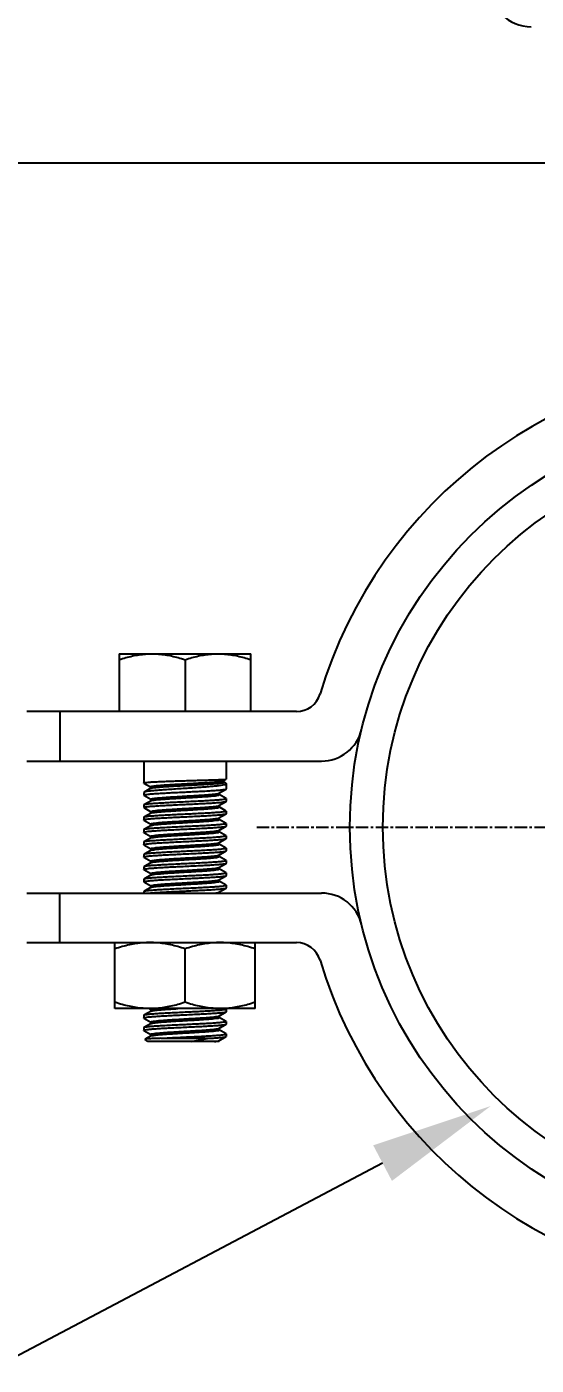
# Model space of a CAD drawing. Extents: x -440213 to 892209, y -122574 to 646408.
# Drawn here: x 5484 to 5844, y 547472 to 548416 of the extents above; entities that cross this region are included whole.
import ezdxf
from ezdxf import colors
from ezdxf.entities.mleader import LeaderData, LeaderLine
from ezdxf.math import Vec2, Vec3

# ---------------------------------------------------------------- set-up
doc = ezdxf.new("R2010")
doc.units = 0
doc.header["$LTSCALE"] = 1000
doc.header["$MEASUREMENT"] = 0
doc.linetypes.add('CENTER', pattern=[2, 1.25, -0.25, 0.25, -0.25])
for name, color, linetype in [('02___PRT_ALL_AXES', 7, 'Continuous'), ('JZ_0', 7, 'Continuous'), ('图框', 4, 'Continuous')]:
    doc.layers.add(name, color=color, linetype=linetype)
doc.styles.add('标题文字', font='txt.shx', dxfattribs={"bigfont": 'hztxt.shx'})

# ---------------------------------------------------------------- blocks, each defined once
blk = doc.blocks.new('抗震大样1')
at = {"color": 3, "linetype": 'Continuous'}
for p, q in [((1701.349516277667, -4710.964768607868), (1701.247951198835, -4710.847701878054)), ((1701.349516234826, -4710.964776667999), (1707.970772334374, -4714.798737770179)), ((1708.182886010036, -4716.189700390445), (1701.441446505953, -4720.103620634181)), ((1708.013645152096, -4714.724726149347), (1708.013645152096, -4716.288027982693)), ((1708.21611525584, -4716.229829195654), (1708.433446235023, -4716.076530901948)), ((1776.96491964953, -4721.185447462136), (1784.189295337535, -4716.997236259049)), ((1781.778862224892, -4708.564924678067), (1784.323361942079, -4707.095582733396)), ((1781.936534442008, -4710.044903016649), (1781.936534442008, -4708.473875327501)), ((1783.84563678503, -4711.071951154619), (1781.975262639113, -4709.978648459539)), ((1783.84563478874, -4711.072098621866), (1784.330623157788, -4711.624825335341)), ((1784.189295337535, -4716.997236259049), (1784.330622203648, -4716.834009461105)), ((1784.323361942079, -4707.095514114713), (1784.330623157788, -4707.087320076767)), ((1701.441446463577, -4720.103615442757), (1701.247951198835, -4720.326842088252)), ((1701.389279019553, -4723.228436648613), (1701.247951325495, -4723.064936636249)), ((1701.389279019553, -4723.228436648613), (1708.400234226603, -4727.292847860139)), ((1708.61365479324, -4728.682832761668), (1701.389278938994, -4732.871044049272)), ((1708.443121667486, -4727.218913594261), (1708.443121667486, -4728.781754155178)), ((1776.96491964953, -4733.647848252906), (1784.189295337535, -4729.459637050051)), ((1777.135452735238, -4722.649366637925), (1777.135452735238, -4721.086525401101)), ((1784.189295420889, -4726.639843649464), (1777.178340340499, -4722.575431652833)), ((1784.189295420889, -4726.639843649464), (1784.330622203648, -4726.803930103313)), ((1784.189295337535, -4729.459637050051), (1784.330623157788, -4729.295877083205)), ((1701.389278938994, -4732.871044049272), (1701.247951325495, -4733.034857288469)), ((1701.389279019553, -4735.690837449627), (1701.247952485457, -4735.527675755788)), ((1701.389279019553, -4735.690837449627), (1708.400234226603, -4739.75524866092)), ((1708.61365479324, -4741.145233562449), (1701.389278938994, -4745.333444850054)), ((1708.443121667486, -4739.681314395275), (1708.443121667486, -4741.244154945947)), ((1708.660853600595, -4741.184709878406), (1708.770735085476, -4741.068795009283)), ((1776.96491964953, -4746.110249053687), (1784.189295337535, -4741.922037850833)), ((1777.135452735238, -4735.111767428694), (1777.135452735238, -4733.548926201882)), ((1784.189295420889, -4739.102244450478), (1777.178340340499, -4735.037832453614)), ((1784.189295420889, -4739.102244450478), (1784.330623157788, -4739.265797712374)), ((1784.189295337535, -4741.922037850833), (1784.330621871166, -4741.757877920521)), ((1701.389278938994, -4745.333444850054), (1701.247952485457, -4745.49759639753)), ((1701.389279019553, -4748.153238250408), (1701.247951285448, -4747.989706793102)), ((1701.389279019553, -4748.153238250408), (1708.400234226603, -4752.217649461934)), ((1708.61365479324, -4753.607634363463), (1701.389278938994, -4757.795845650835)), ((1708.443121667486, -4752.143715196056), (1708.443121667486, -4753.706555746729)), ((1776.807839271147, -4746.186687605456), (1776.917720842175, -4746.07077269326)), ((1776.96491964953, -4758.572649854701), (1784.189295337535, -4754.384438651614)), ((1777.135452735238, -4747.574168229476), (1777.135452735238, -4746.011327002663)), ((1784.189295420889, -4751.564645251259), (1777.178340340499, -4747.500233244384)), ((1784.189295420889, -4751.564645251259), (1784.330621871166, -4751.727798551088)), ((1784.189295337535, -4754.384438651614), (1784.330622994807, -4754.22058474808)), ((1701.389278938994, -4757.795845650835), (1701.247951285448, -4757.95962743368)), ((1701.389279019553, -4760.61563905119), (1701.247952072416, -4760.451570051489)), ((1701.389278938994, -4770.258246451616), (1701.247952072416, -4770.421490690904)), ((1701.389279019553, -4760.61563905119), (1708.400234226603, -4764.680050262716)), ((1708.61365479324, -4766.070035164012), (1701.389278938994, -4770.258246451616)), ((1708.443121667486, -4764.606115987059), (1708.443121667486, -4766.16895654751)), ((1776.96491964953, -4771.035050655482), (1784.189295337535, -4766.846839452395)), ((1777.135452735238, -4760.036569030257), (1777.135452735238, -4758.473727803444)), ((1777.135452735238, -4772.498969831038), (1777.135452735238, -4770.936128604226)), ((1784.189295420889, -4764.027046052041), (1777.178340340499, -4759.962634045398)), ((1784.189295420889, -4764.027046052041), (1784.330622994807, -4764.190505387262)), ((1784.189295337535, -4766.846839452395), (1784.330622203648, -4766.683612654684)), ((1701.389279019553, -4773.078039851971), (1701.247951325495, -4772.91453983984)), ((1701.389278938994, -4782.72064725263), (1701.247951325495, -4782.884460480418)), ((1701.389279019553, -4773.078039851971), (1708.400234226603, -4777.142451063497)), ((1708.61365479324, -4778.532435965259), (1701.389278938994, -4782.72064725263)), ((1708.443121667486, -4777.068516788073), (1708.443121667486, -4778.631357348291)), ((1776.96491964953, -4783.497451456264), (1784.189295337535, -4779.309240253177)), ((1777.135452735238, -4784.961370632052), (1777.135452735238, -4783.39852940524)), ((1784.189295420889, -4776.489446853055), (1777.178340340499, -4772.425034846179)), ((1784.189295420889, -4776.489446853055), (1784.330622203648, -4776.653533295263)), ((1784.189295337535, -4779.309240253177), (1784.330623157788, -4779.145480276318)), ((1701.389279019553, -4785.540440652985), (1701.247952485457, -4785.377278959146)), ((1701.389278938994, -4795.183048053412), (1701.247952485457, -4795.347199601354)), ((1701.389279019553, -4798.002841453766), (1701.247951285448, -4797.83930999646)), ((1701.389279019553, -4785.540440652985), (1708.400234226603, -4789.604851864278)), ((1708.61365479324, -4790.994836765807), (1701.389278938994, -4795.183048053412)), ((1701.389279019553, -4798.002841453766), (1708.400234226603, -4802.06725266506)), ((1708.443121667486, -4789.530917588854), (1708.443121667486, -4791.093758149305)), ((1708.660853600595, -4791.034313081997), (1708.770735085476, -4790.918398212641)), ((1776.807839271147, -4796.036290808814), (1776.917720842175, -4795.920375896618)), ((1776.96491964953, -4795.959852257045), (1784.189295337535, -4791.771641054191)), ((1777.135452735238, -4797.423771432834), (1777.135452735238, -4795.860930206021)), ((1784.189295420889, -4788.951847653836), (1777.178340340499, -4784.887435657438)), ((1784.189295420889, -4801.414248454617), (1777.178340340499, -4797.349836458219)), ((1784.189295420889, -4788.951847653836), (1784.330623157788, -4789.115400915733)), ((1784.189295337535, -4791.771641054191), (1784.330621871166, -4791.607481113868)), ((1701.389278938994, -4807.645448844181), (1701.247951285448, -4807.809230637038)), ((1701.389279019553, -4810.465242255013), (1701.247952072416, -4810.30117325508)), ((1708.61365479324, -4803.457237566821), (1701.389278938994, -4807.645448844181)), ((1701.389279019553, -4810.465242255013), (1708.400234226603, -4814.529653466074)), ((1708.443121667486, -4801.993318389636), (1708.443121667486, -4803.556158950087)), ((1776.96491964953, -4808.422253057826), (1784.189295337535, -4804.234041854972)), ((1777.135452735238, -4809.886172233615), (1777.135452735238, -4808.323331007035)), ((1784.189295420889, -4813.876649245387), (1777.178340340499, -4809.812237248989)), ((1784.189295420889, -4801.414248454617), (1784.330621871166, -4801.577401754679)), ((1784.189295337535, -4804.234041854972), (1784.330622994807, -4804.070187951205)), ((1701.389278938994, -4820.107849645428), (1701.247952072416, -4820.271093894262)), ((1708.61365479324, -4815.919638355961), (1701.389278938994, -4820.107849645428)), ((1708.443121667486, -4814.455719190417), (1708.443121667486, -4816.018559750868)), ((1776.96491964953, -4820.88465385884), (1784.189295337535, -4816.696442655753)), ((1777.135452735238, -4821.725405348698), (1777.135452735238, -4820.785731807584)), ((1784.189295420889, -4813.876649245387), (1784.330622994807, -4814.04010859062)), ((1784.189295337535, -4816.696442655753), (1784.330622203648, -4816.533215858042)), ((1701.389278938994, -4944.731857653707), (1701.247952485457, -4944.89600920002)), ((1708.61365479324, -4940.543646364706), (1701.389278938994, -4944.731857653707)), ((1706.482266174164, -4938.041146138217), (1707.228187760804, -4938.47378619248)), ((1707.228187760804, -4938.47378619248), (1708.400234226603, -4939.15366146341)), ((1708.443121667486, -4939.07972718752), (1708.443121667486, -4940.642567748204)), ((1708.660853600595, -4940.583122680662), (1708.770735085476, -4940.467207811773)), ((1776.807839271147, -4945.585100409109), (1776.917720842175, -4945.469185496913)), ((1776.96491964953, -4945.508661855944), (1784.189295337535, -4941.320450653089)), ((1777.135452735238, -4946.972581033129), (1777.135452735238, -4945.409739806317)), ((1784.189295420889, -4938.500657254132), (1783.396269861609, -4938.041146138217)), ((1784.189295420889, -4938.500657254132), (1784.330623157788, -4938.664210516028)), ((1784.189295337535, -4941.320450653089), (1784.330621871166, -4941.156290714163)), ((1701.389279019553, -4947.551651052665), (1701.247951285448, -4947.388119596755)), ((1701.389278938994, -4957.194258454721), (1701.247951285448, -4957.358040235937)), ((1701.389279019553, -4960.014051853446), (1701.247952072416, -4959.849982853979)), ((1701.389279019553, -4947.551651052665), (1708.400234226603, -4951.616062264191)), ((1708.61365479324, -4953.006047165487), (1701.389278938994, -4957.194258454721)), ((1708.443121667486, -4951.542127988534), (1708.443121667486, -4953.104968548985)), ((1776.96491964953, -4957.971062656958), (1784.189295337535, -4953.782851453871)), ((1777.135452735238, -4959.434981833911), (1777.135452735238, -4957.872140607098)), ((1784.189295420889, -4950.963058054913), (1777.178340340499, -4946.898646058515)), ((1784.189295420889, -4963.425458844518), (1777.178340340499, -4959.361046859296)), ((1784.189295420889, -4950.963058054913), (1784.330621871166, -4951.126211364986)), ((1784.189295337535, -4953.782851453871), (1784.330622994807, -4953.618997550337)), ((1701.389279019553, -4960.014051853446), (1708.400234226603, -4964.078463064972)), ((1702.628538908903, -4968.938654938946), (1702.605288183782, -4969.036544469884)), ((1705.402355901431, -4971.27421494876), (1702.605369811412, -4969.036609821953)), ((1708.61365479324, -4965.468447966501), (1702.628538908903, -4968.938654938946)), ((1777.134363975842, -4971.27421494876), (1705.402385518886, -4971.27421494876)), ((1708.443121667486, -4964.004528789548), (1708.443121667486, -4965.567369349999)), ((1718.376793963369, -4967.950667043217), (1767.211562759709, -4967.950667043217)), ((1748.823386256117, -4971.27421494876), (1767.211562759709, -4967.950667043217)), ((1776.96491964953, -4970.433463457739), (1784.189295337535, -4966.245252254885)), ((1777.135452735238, -4971.27421494876), (1777.135452735238, -4970.334541408112)), ((1784.224613740575, -4963.543159117922), (1784.25079063978, -4963.42141767079)), ((1784.238663434517, -4966.30057322653), (1784.265786563512, -4966.116383719258))]:
    blk.add_line(p, q, dxfattribs=at)
at = {"color": 4, "linetype": 'CENTER', "ltscale": 0.01}
blk.add_lwpolyline([(1814.99671601411, -4755.259267739719), (2839.823152460158, -4755.259267739719)], dxfattribs=at)
at = {"color": 5, "linetype": 'Continuous'}
blk.add_arc((2091.736509600189, -3907.816013347125), 41.541336, 180, 270, dxfattribs=at)
at = {"color": 3, "linetype": 'Continuous'}
for centre, radius, start, end in [((2324.367991198786, -4755.259267739719), 465.2629632, 16.74636958677396, 163.253630413226), ((1854.969275858253, -4614.018725348637), 24.9248016, 270, 343.253630413226), ((1880.361257183831, -4647.251794148237), 41.541336, 270, 346.3279818994374), ((1880.361257183831, -4863.266741344472), 41.541336, 13.67201810056264, 90), ((1854.969275858253, -4896.49981014384), 24.9248016, 16.74636958677396, 90), ((2324.367991198786, -4755.259267739719), 465.2629632, 196.7463695867739, 343.253630413226)]:
    blk.add_arc(centre, radius, start, end, dxfattribs=at)
for points, start_tangent, end_tangent in [([(1701.398595540319, -4710.832097920356), (1701.399825121276, -4710.706159621244), (1702.762678789441, -4710.404863965232), (1705.540308360476, -4710.107697562547), (1709.60730527062, -4709.820043087937), (1714.709491627757, -4709.546801669057), (1720.776189664844, -4709.281111631542), (1727.709849487524, -4709.020060933195), (1735.179824033286, -4708.768540151184), (1742.789287202992, -4708.531500302022)], (-0.1030302737619305, 0.9946782206766879), (0.9995423574280848, 0.030250218298502)), ([(1742.789287202992, -4716.411978320684), (1735.176468489226, -4716.905932889553), (1727.704418621492, -4717.39742297167), (1720.769776638132, -4717.878316896735), (1714.702829851303, -4718.341658873716), (1709.600826611277, -4718.794443730032), (1705.535100367852, -4719.248435530579), (1702.759440518916, -4719.695963992272), (1701.409496939741, -4720.092779472237)], (-0.9978793602163235, -0.06509057116250519), (-0.3211886473790349, -0.9470152336656609)), ([(1708.055929871276, -4714.746378406882), (1708.433446234558, -4714.414877471281), (1710.107519409154, -4714.0307402045), (1713.008290585596, -4713.646602907684), (1717.040197694208, -4713.262465642998), (1722.066823225934, -4712.878328332212), (1727.915517442394, -4712.494191067759), (1734.383097019047, -4712.11005377071), (1741.242541957647, -4711.725916503929), (1748.250935556833, -4711.341779251583), (1755.157809649128, -4710.957641940331), (1761.713486389723, -4710.57350468589), (1767.677751512732, -4710.189367377199), (1772.827892067377, -4709.805230112514), (1776.96587256575, -4709.421092815697), (1779.927333475091, -4709.036955551011), (1781.590224306565, -4708.652818250237), (1781.727174957749, -4708.519047585782)], (0.4557798197115505, 0.8900925547063668), (0.6638205416397379, 0.7478918962638419)), ([(1708.433446234558, -4716.076530902181), (1710.107519409154, -4715.69239364774), (1713.008290585596, -4715.308256339049), (1717.040197694208, -4714.924119076459), (1722.066823225934, -4714.539981775684), (1727.915517442394, -4714.155844510999), (1734.383097019047, -4713.771707213949), (1741.242541957647, -4713.387569947634), (1748.250935556833, -4713.00343269296), (1755.157809649128, -4712.619295383804), (1761.713486389723, -4712.2351581275), (1767.677751512732, -4711.851020820206), (1772.827892067377, -4711.466883553891), (1776.96587256575, -4711.08274624683), (1779.927333475091, -4710.698608992388), (1781.590224306565, -4710.314471681137), (1781.849355962593, -4710.004441222642)], (0.8519032882297806, 0.5236991383449923), (0.4209922901958612, 0.9070642158059394)), ([(1742.789287202992, -4708.531500302022), (1749.957607925404, -4708.31853211741), (1757.035848669708, -4708.112540569156), (1763.713671978097, -4707.917083882494), (1769.680189884733, -4707.736300350633), (1774.728792154696, -4707.572430414846), (1778.860471333843, -4707.421721105697), (1781.926904164255, -4707.28576566116), (1783.768453397322, -4707.170873339288), (1784.320335489232, -4707.089081473416)], (0.9995423574389185, 0.03025021794052809), (0.9048536502630331, 0.4257227637860874)), ([(1784.326691314578, -4711.624286462087), (1783.762154111173, -4712.197886859067), (1781.915120546706, -4712.785342207877), (1778.845340277068, -4713.351654927945), (1774.712331027258, -4713.893739662366), (1769.66033337824, -4714.416048718151), (1763.697950407397, -4714.933628970524), (1757.024414579384, -4715.443134953734), (1749.951271745842, -4715.937407561345), (1742.789287202992, -4716.411978320684)], (-0.1357812840566192, -0.9907388368787892), (-0.9978793602243409, -0.0650905710395951)), ([(1742.789287202992, -4719.949179794407), (1750.398567875382, -4719.583800402004), (1757.754725561012, -4719.218197547132), (1764.597870672122, -4718.852930186084), (1770.719183937646, -4718.486650758889), (1775.879836525302, -4718.121232103091), (1779.955216186587, -4717.75211003772), (1782.734479532111, -4717.385190832894), (1784.145410242025, -4717.020946930628), (1784.156183858868, -4716.987666998291)], (0.9988620819222359, 0.04769215132468502), (0.2776396379328352, 0.960685292615914)), ([(1701.395218063146, -4723.061956299935), (1701.415912417229, -4722.886358375195), (1702.80876737088, -4722.519346565939), (1705.616939043161, -4722.146935888333), (1709.720123065636, -4721.775439484278), (1714.871898268349, -4721.410902216099), (1720.919226622209, -4721.048880069749), (1727.762037577108, -4720.683326779865), (1735.177633393556, -4720.31467446452), (1742.789287202992, -4719.949179794407)], (-0.02023368743515219, 0.9997952779908378), (0.9988620819206099, 0.04769215135874081)), ([(1742.789287202992, -4729.919100426603), (1735.177633393556, -4730.284595104633), (1727.762037577108, -4730.65324742021), (1720.919226622209, -4731.018800708), (1714.871898268349, -4731.380822854117), (1709.720123065636, -4731.745360124391), (1705.616939043161, -4732.116856530309), (1702.80876737088, -4732.489267217694), (1701.415912417229, -4732.856279015075), (1701.410752071068, -4732.876143417554)], (-0.9988620818981404, -0.04769215182933773), (-0.2310509866067546, -0.9729416434648306)), ([(1708.578986843117, -4727.197699518409), (1708.575917352457, -4727.044439979363), (1709.867739162873, -4726.64564315672), (1712.485966691747, -4726.246846325696), (1716.325111824553, -4725.848049504682), (1721.230495812837, -4725.449252683669), (1727.004481217358, -4725.050455852645), (1733.414434815757, -4724.65165902162), (1740.20210027229, -4724.252862200607), (1747.094003200065, -4723.854065379594), (1753.812469555065, -4723.455268548336), (1760.086813040543, -4723.056471725227), (1765.664241048042, -4722.657674894203), (1770.320039534476, -4722.258878073189), (1773.866626942065, -4721.860081254272), (1776.161111541558, -4721.461284421152), (1776.993659401312, -4721.235015290324)], (-0.1542715609921971, 0.9880284841385044), (0.8651038843117902, 0.5015927325516717)), ([(1708.581907989923, -4728.675155877834), (1709.867739162873, -4728.30729659996), (1712.485966691747, -4727.908499768702), (1716.325111824553, -4727.50970293791), (1721.230495812837, -4727.11090611876), (1727.004481217358, -4726.712109293556), (1733.414434815757, -4726.313312462531), (1740.20210027229, -4725.914515645709), (1747.094003200065, -4725.515718810493), (1753.812469555065, -4725.11692198948), (1760.086813040543, -4724.718125168467), (1765.664241048042, -4724.319328337442), (1770.320039534476, -4723.920531506184), (1773.866626942065, -4723.521734685171), (1776.161111541558, -4723.122937864158), (1777.111048859078, -4722.724141033133), (1777.092186521739, -4722.672345840372)], (0.2350416213629602, 0.9719853065901104), (-0.4690597875101148, 0.8831664145227478)), ([(1784.181199597195, -4726.798184481682), (1784.145410242025, -4726.990867570741), (1782.734479532111, -4727.355111475103), (1779.955216186587, -4727.722030677833), (1775.879836525302, -4728.091152747395), (1770.719183937646, -4728.456571400864), (1764.597870672122, -4728.822850828292), (1757.754725561012, -4729.18811818934), (1750.398567875382, -4729.553721040254), (1742.789287202992, -4729.919100426603)], (-0.03842358322546616, -0.9992615414655545), (-0.9988620818997519, -0.04769215179558912)), ([(1742.789287202992, -4732.411580598447), (1750.36792108696, -4732.047689576633), (1757.799584303517, -4731.678301815875), (1764.764391070697, -4731.305975716095), (1770.904238043353, -4730.937082502991), (1776.013299325947, -4730.573054940207), (1780.007134754211, -4730.208946051775), (1782.769259563182, -4729.841510111), (1784.164621861652, -4729.473357328214), (1784.168969080318, -4729.455193495844)], (0.998862081916865, 0.04769215143717442), (0.2135677840370525, 0.9769282479391734)), ([(1701.395946986973, -4735.520028375089), (1701.409667174332, -4735.352109861095), (1702.814731043763, -4734.980699738953), (1705.6515808166, -4734.6056384244), (1709.776936742477, -4734.233364876825), (1714.936815622728, -4733.869121338706), (1721.04559332924, -4733.504192048917), (1727.865973042324, -4733.140407293104), (1735.203638104256, -4732.775812326232), (1742.789287202992, -4732.411580598447)], (-0.05160473522055904, 0.9986675879905266), (0.9988620819450855, 0.04769215084612231)), ([(1742.789287202992, -4742.381501228083), (1735.203638104256, -4742.745732964249), (1727.865973042324, -4743.110327932751), (1721.04559332924, -4743.47411268088), (1714.936815622728, -4743.839041978819), (1709.776936742477, -4744.203285515076), (1705.6515808166, -4744.575559066143), (1702.814731043763, -4744.950620379299), (1701.409667174332, -4745.322030499112), (1701.406324721873, -4745.3369663544)], (-0.9988620819054297, -0.04769215167667331), (-0.2023181000669803, -0.9793198590783746)), ([(1708.534648572095, -4739.719556724885), (1708.770735085011, -4739.407141577918), (1710.401178148109, -4739.008344744798), (1713.33653468499, -4738.609547921922), (1717.458539593499, -4738.210751090897), (1722.601117631886, -4737.811954271747), (1728.557074900251, -4737.413157452829), (1735.08644650504, -4737.014360617613), (1741.926164789591, -4736.615563786356), (1748.800658159424, -4736.216766967438), (1755.432954036631, -4735.81797014433), (1761.555837892462, -4735.419173313538), (1766.922619380523, -4735.020376494387), (1771.317071438767, -4734.621579671511), (1774.562142065261, -4734.222782840487), (1776.527087717783, -4733.823986021336), (1776.948692278937, -4733.621706416365)], (0.3855266215638634, 0.9226967129374386), (0.8496195229260016, 0.5273961189305375)), ([(1708.770735085011, -4741.068795009283), (1710.401178148109, -4740.66999818827), (1713.33653468499, -4740.271201367257), (1717.458539593499, -4739.872404536232), (1722.601117631886, -4739.473607715219), (1728.557074900251, -4739.074810884194), (1735.08644650504, -4738.676014063181), (1741.926164789591, -4738.277217232157), (1748.800658159424, -4737.878420411143), (1755.432954036631, -4737.47962357779), (1761.555837892462, -4737.080826758873), (1766.922619380523, -4736.68202993786), (1771.317071438767, -4736.283233106835), (1774.562142065261, -4735.884436283726), (1776.527087717783, -4735.485639464809), (1777.128122516442, -4735.109402819071)], (0.7302803096378376, 0.6831476190072422), (0.3070070791482377, 0.9517072309029011)), ([(1784.181393510662, -4739.271499102935), (1784.164621861652, -4739.443277966231), (1782.769259563182, -4739.811430738773), (1780.007134754211, -4740.178866691887), (1776.013299325947, -4740.542975583812), (1770.904238043353, -4740.907003140543), (1764.764391070697, -4741.275896344101), (1757.799584303517, -4741.648222459713), (1750.36792108696, -4742.017610218842), (1742.789287202992, -4742.381501228083)], (0.03817742183426294, -0.9992709764934079), (-0.9988620819072592, -0.04769215163835365)), ([(1742.789287202992, -4744.873981388286), (1750.378048615996, -4744.509598530829), (1757.718630041461, -4744.144846282667), (1764.541232013609, -4743.780907578534), (1770.651226548944, -4743.415831319056), (1775.80631845491, -4743.051828928292), (1779.926678409334, -4742.679957169341), (1782.762613405008, -4742.305078096222), (1784.168566501234, -4741.93363657454), (1784.171974680386, -4741.918452416314)], (0.9988620819022485, 0.04769215174330168), (0.2027070857682881, 0.9792394178030865)), ([(1701.396917601582, -4747.982735878089), (1701.411829156335, -4747.813343507936), (1702.803418132011, -4747.445089530665), (1705.564769563265, -4747.077333196998), (1709.55580070382, -4746.713260854594), (1714.660963202361, -4746.349347026786), (1720.799174821004, -4745.980430848664), (1727.767104415689, -4745.607868868159), (1735.207865142729, -4745.238007830922), (1742.789287202992, -4744.873981388286)], (-0.0467442475686634, 0.9989068902151188), (0.9988620819024799, 0.04769215173845314)), ([(1701.397524522617, -4760.456987963757), (1701.432709241752, -4760.264845529804), (1702.84403164126, -4759.900382201886), (1705.620306171943, -4759.53377819946), (1709.692976757418, -4759.16478496464), (1714.853195776697, -4758.799310857896), (1720.977203040384, -4758.432828206336), (1727.827088859398, -4758.067198648816), (1735.180292912293, -4757.701747667976), (1742.789287202992, -4757.336382190464)], (0.03619891562872818, 0.9993446044820097), (0.9988620819018311, 0.047692151752044)), ([(1742.789287202992, -4754.843902042368), (1735.207865142729, -4755.207928472664), (1727.767104415689, -4755.577789508039), (1720.799174821004, -4755.950351488311), (1714.660963202361, -4756.319267668994), (1709.55580070382, -4756.683181484696), (1705.564769563265, -4757.047253826866), (1702.803418132011, -4757.415010184748), (1701.411829156335, -4757.783264157828), (1701.40801727958, -4757.799805536866)], (-0.9988620819018971, -0.04769215175066002), (-0.2067592926335249, -0.9783918411912911)), ([(1708.450451842975, -4752.146079809871), (1709.051486680284, -4751.769843173912), (1711.016432294622, -4751.371046342887), (1714.261502922978, -4750.972249510232), (1718.655955019407, -4750.573452690849), (1724.02273650514, -4750.174655869836), (1730.14562036749, -4749.775859038811), (1736.77791624004, -4749.377062217798), (1743.652409608476, -4748.978265384911), (1750.492127896752, -4748.579468565527), (1757.021499502007, -4748.180671742884), (1762.977456771769, -4747.78187491186), (1768.120034806896, -4747.383078080835), (1772.242039670702, -4746.984281259822), (1775.177396253683, -4746.585484438809), (1776.807839271147, -4746.186687607784)], (0.3070070775862893, 0.9517072314067632), (0.73028030886262, 0.6831476198359446)), ([(1708.629882165696, -4753.633776202332), (1709.051486680284, -4753.431496609468), (1711.016432294622, -4753.032699788455), (1714.261502922978, -4752.633902953472), (1718.655955019407, -4752.235106136417), (1724.02273650514, -4751.836309303297), (1730.14562036749, -4751.437512480421), (1736.77791624004, -4751.038715663366), (1743.652409608476, -4750.639918830246), (1750.492127896752, -4750.241121998988), (1757.021499502007, -4749.84232517588), (1762.977456771769, -4749.443528356962), (1768.120034806896, -4749.044731525937), (1772.242039670702, -4748.645934703061), (1775.177396253683, -4748.247137872037), (1776.807839271147, -4747.848341052886), (1777.043925789651, -4747.535925903823)], (0.8496195550928043, 0.5273960671107677), (0.385526620998025, 0.9226967131738604)), ([(1784.182448870037, -4751.735350148752), (1784.168566501234, -4751.903557204176), (1782.762613405008, -4752.27499873843), (1779.926678409334, -4752.649877797347), (1775.80631845491, -4753.021749566309), (1770.651226548944, -4753.385751957074), (1764.541232013609, -4753.750828216551), (1757.718630041461, -4754.114766924875), (1750.378048615996, -4754.479519170942), (1742.789287202992, -4754.843902042368)], (0.0508985145038125, -0.9987038305830739), (-0.9988620819101856, -0.04769215157706802)), ([(1742.789287202992, -4757.336382190464), (1750.401529397815, -4756.970858978573), (1757.821622398216, -4756.601974783698), (1764.671045487747, -4756.236024936195), (1770.715526598506, -4755.87408903148), (1775.86537419958, -4755.509576309239), (1779.968217168003, -4755.137921883957), (1782.775865877979, -4754.765149051789), (1784.16565325018, -4754.397606671788), (1784.169973795768, -4754.380066220183)], (0.9988620819328646, 0.04769215110207527), (0.2207183345596272, 0.9753375911904681)), ([(1701.395218063146, -4772.911559504224), (1701.415912417229, -4772.735961579019), (1702.80876737088, -4772.36894976953), (1705.616939043161, -4771.996539092157), (1709.720123065636, -4771.625042686239), (1714.871898268349, -4771.26050541969), (1720.919226622209, -4770.898483261932), (1727.762037577108, -4770.532929971814), (1735.177633393556, -4770.164277668577), (1742.789287202992, -4769.798782990547)], (-0.02023368838943428, 0.9997952779715253), (0.9988620819206099, 0.04769215135874081)), ([(1742.789287202992, -4767.306302828249), (1735.180292912293, -4767.671668311814), (1727.827088859398, -4768.037119288929), (1720.977203040384, -4768.402748838533), (1714.853195776697, -4768.769231485436), (1709.692976757418, -4769.13470560452), (1705.620306171943, -4769.50369885168), (1702.84403164126, -4769.870302841533), (1701.432709241752, -4770.234766171779), (1701.422144491225, -4770.267669062829)], (-0.9988620819071962, -0.04769215163967445), (-0.2755996258380798, -0.9612725140343452)), ([(1708.48638788471, -4764.583136818605), (1708.467525540385, -4764.531341583468), (1709.417462858371, -4764.13254476455), (1711.711947459728, -4763.733747941442), (1715.258534823079, -4763.334951110184), (1719.914333356079, -4762.936154279159), (1725.491761359852, -4762.537357458146), (1731.766104844864, -4762.138560637133), (1738.484571201727, -4761.739763806108), (1745.376474131364, -4761.340966985095), (1752.164139541797, -4760.94217015407), (1758.574093182571, -4760.543373333057), (1764.348078591283, -4760.144576509949), (1769.253462579567, -4759.745779681019), (1773.092607708182, -4759.346982847899), (1775.710835237056, -4758.948186024791), (1776.996666411869, -4758.580326692201)], (-0.4690597874712023, 0.8831664145434146), (0.2350414484927087, 0.9719853483928909)), ([(1708.578986843117, -4777.047302712454), (1708.575917352457, -4776.89404318179), (1709.867739162873, -4776.495246350532), (1712.485966691747, -4776.096449527424), (1716.325111824553, -4775.697652706411), (1721.230495770462, -4775.298855877249), (1727.004481217358, -4774.900059044128), (1733.414434815757, -4774.501262223115), (1740.20210027229, -4774.102465402102), (1747.094003200065, -4773.703668571077), (1753.812469555065, -4773.304871750064), (1760.086813040543, -4772.906074929051), (1765.664241048042, -4772.507278096396), (1770.320039534476, -4772.108481277013), (1773.866626942065, -4771.709684445988), (1776.161111541558, -4771.310887623113), (1776.993659401312, -4771.084618482273)], (-0.1542715615662764, 0.9880284840488672), (0.8651038843117902, 0.5015927325516717)), ([(1708.584915040527, -4766.02046733629), (1709.417462858371, -4765.79419819545), (1711.711947459728, -4765.395401374437), (1715.258534823079, -4764.996604553424), (1719.914333356079, -4764.597807722399), (1725.491761359852, -4764.199010901386), (1731.766104844864, -4763.800214068498), (1738.484571201727, -4763.401417249348), (1745.376474131364, -4763.002620426472), (1752.164139541797, -4762.603823595447), (1758.574093182571, -4762.205026764423), (1764.348078591283, -4761.80622994341), (1769.253462579567, -4761.407433122396), (1773.092607708182, -4761.008636291372), (1775.710835237056, -4760.609839470359), (1777.002657045145, -4760.211042639334), (1776.999587518629, -4760.05778315058)], (0.8651039646144714, 0.5015925940525077), (-0.1542715618351881, 0.9880284840068791)), ([(1784.183500779327, -4764.195321897278), (1784.16565325018, -4764.367527313996), (1782.775865877979, -4764.735069681425), (1779.968217168003, -4765.107842523837), (1775.86537419958, -4765.479496951448), (1770.715526598506, -4765.844009671826), (1764.671045487747, -4766.205945588183), (1757.821622398216, -4766.571895421715), (1750.401529397815, -4766.940779620782), (1742.789287202992, -4767.306302828249)], (0.03272039376935969, -0.9994645445595247), (-0.9988620819190932, -0.04769215139050772)), ([(1742.789287202992, -4769.798782990547), (1750.398567875382, -4769.433403596282), (1757.754725561012, -4769.067800751189), (1764.597870672122, -4768.702533392236), (1770.719183937646, -4768.336253964808), (1775.879836525302, -4767.970835309243), (1779.955216186587, -4767.601713241776), (1782.734479532111, -4767.234794025077), (1784.145410242025, -4766.870550122345), (1784.156183858868, -4766.837270204443)], (0.9988620819222359, 0.04769215132468502), (0.2776396379328352, 0.960685292615914)), ([(1701.395946986973, -4785.369631566573), (1701.409667174332, -4785.201713063288), (1702.814731043763, -4784.830302943243), (1705.6515808166, -4784.455241630087), (1709.776936742477, -4784.082968071103), (1714.936815622728, -4783.718724544859), (1721.04559332924, -4783.353795242729), (1727.865973042324, -4782.990010495065), (1735.203638104256, -4782.625415530521), (1742.789287202992, -4782.261183790397)], (-0.05160473522055904, 0.9986675879905266), (0.9988620819450855, 0.04769215084612231)), ([(1742.789287202992, -4779.768703630427), (1735.177633393556, -4780.134198306361), (1727.762037577108, -4780.502850621706), (1720.919226622209, -4780.868403913686), (1714.871898268349, -4781.23042605794), (1709.720123065636, -4781.594963326119), (1705.616939043161, -4781.966459721792), (1702.80876737088, -4782.338870409876), (1701.415912417229, -4782.705882219132), (1701.410752071068, -4782.725746619748)], (-0.9988620818981404, -0.04769215182933773), (-0.2310509866067546, -0.9729416434648306)), ([(1708.534648572095, -4789.56915991893), (1708.770735085011, -4789.256744769868), (1710.401178148109, -4788.857947948854), (1713.33653468499, -4788.459151127841), (1717.458539593499, -4788.060354294721), (1722.601117631886, -4787.661557475803), (1728.557074900251, -4787.262760644779), (1735.08644650504, -4786.86396382167), (1741.926164789591, -4786.465167002752), (1748.800658159424, -4786.066370169632), (1755.432954036631, -4785.667573338374), (1761.555837892462, -4785.268776517361), (1766.922619380523, -4784.869979696348), (1771.317071438767, -4784.471182865323), (1774.562142065261, -4784.07238604431), (1776.527087717783, -4783.673589209327), (1776.948692278937, -4783.471309618559)], (0.3855266213274416, 0.9226967130362218), (0.8496195229260016, 0.5273961189305375)), ([(1708.581907989923, -4778.524759080028), (1709.867739162873, -4778.156899794005), (1712.485966691747, -4777.758102972992), (1716.325111824553, -4777.359306141734), (1721.230495770462, -4776.960509320721), (1727.004481217358, -4776.561712489696), (1733.414434815757, -4776.162915668683), (1740.20210027229, -4775.764118837658), (1747.094003200065, -4775.365322016645), (1753.812469555065, -4774.966525191674), (1760.086813040543, -4774.567728360649), (1765.664241048042, -4774.168931541499), (1770.320039534476, -4773.770134722581), (1773.866626942065, -4773.371337887598), (1776.161111541558, -4772.972541056341), (1777.111048859078, -4772.573744237423), (1777.092186521739, -4772.521949046524)], (0.2350416213629602, 0.9719853065901104), (-0.4690597881354875, 0.8831664141906054)), ([(1784.181199597195, -4776.647787673865), (1784.145410242025, -4776.840470764553), (1782.734479532111, -4777.204714667052), (1779.955216186587, -4777.571633881424), (1775.879836525302, -4777.940755938878), (1770.719183937646, -4778.306174592813), (1764.597870672122, -4778.672454030486), (1757.754725561012, -4779.037721391302), (1750.398567875382, -4779.403324234299), (1742.789287202992, -4779.768703630427)], (-0.03842358322546616, -0.9992615414655545), (-0.9988620818997519, -0.04769215179558912)), ([(1742.789287202992, -4782.261183790397), (1750.36792108696, -4781.89729278069), (1757.799584303517, -4781.527905019466), (1764.764391070697, -4781.155578912236), (1770.904238043353, -4780.78668570891), (1776.013299325947, -4780.422658146126), (1780.007134754211, -4780.058549256064), (1782.769259563182, -4779.691113302717), (1784.164621861652, -4779.322960530175), (1784.168969080318, -4779.304796699667)], (0.998862081916865, 0.04769215143717442), (0.2135677840370525, 0.9769282479391734)), ([(1701.396917601582, -4797.832339070039), (1701.411829156335, -4797.662946720142), (1702.803418132011, -4797.294692744501), (1705.564769563265, -4796.92693638918), (1709.55580070382, -4796.562864048639), (1714.660963202361, -4796.198950232938), (1720.799174821004, -4795.830034050625), (1727.767104415689, -4795.457472070353), (1735.207865142729, -4795.087611032417), (1742.789287202992, -4794.72358459211)], (-0.0467442475686634, 0.9989068902151188), (0.9988620819024799, 0.04769215173845314)), ([(1742.789287202992, -4792.23110443051), (1735.203638104256, -4792.595336168073), (1727.865973042324, -4792.959931138903), (1721.04559332924, -4793.323715882609), (1714.936815622728, -4793.688645182876), (1709.776936742477, -4794.052888711216), (1705.6515808166, -4794.425162268104), (1702.814731043763, -4794.800223573344), (1701.409667174332, -4795.171633690828), (1701.406324721873, -4795.186569546582)], (-0.9988620819054297, -0.04769215167667331), (-0.2023181000669803, -0.9793198590783746)), ([(1708.450451842975, -4801.995683003683), (1709.051486680284, -4801.619446365861), (1711.016432294622, -4801.220649535069), (1714.261502922978, -4800.821852715919), (1718.655955019407, -4800.423055893043), (1724.02273650514, -4800.024259062018), (1730.14562036749, -4799.625462242868), (1736.77791624004, -4799.226665407652), (1743.652409608476, -4798.827868588967), (1750.492127896752, -4798.429071769817), (1757.021499502007, -4798.030274938792), (1762.977456771769, -4797.631478103343), (1768.120034806896, -4797.23268128233), (1772.242039670702, -4796.833884465508), (1775.177396253683, -4796.435087630292), (1776.807839271147, -4796.036290809279)], (0.3070070775862893, 0.9517072314067632), (0.7302803091152167, 0.6831476195659204)), ([(1708.629882165696, -4803.483379404061), (1709.051486680284, -4803.281099811662), (1711.016432294622, -4802.882302978309), (1714.261502922978, -4802.483506159391), (1718.655955019407, -4802.084709328366), (1724.02273650514, -4801.685912507353), (1730.14562036749, -4801.28711568634), (1736.77791624004, -4800.88831885322), (1743.652409608476, -4800.489522022195), (1750.492127896752, -4800.090725203278), (1757.021499502007, -4799.691928380169), (1762.977456771769, -4799.293131548911), (1768.120034806896, -4798.894334727898), (1772.242039670702, -4798.495537896873), (1775.177396253683, -4798.09674107586), (1776.807839271147, -4797.697944254847), (1777.043925789651, -4797.385529105552)], (0.8496195550928043, 0.5273960671107677), (0.385526620998025, 0.9226967131738604)), ([(1708.770735085011, -4790.91839821334), (1710.401178148109, -4790.519601389999), (1713.33653468499, -4790.120804558974), (1717.458539593499, -4789.722007737961), (1722.601117631886, -4789.323210921139), (1728.557074900251, -4788.92441408569), (1735.08644650504, -4788.525617254665), (1741.926164789591, -4788.126820433652), (1748.800658159424, -4787.728023612639), (1755.432954036631, -4787.329226781614), (1761.555837892462, -4786.930429960601), (1766.922619380523, -4786.531633129576), (1771.317071438767, -4786.132836308563), (1774.562142065261, -4785.73403948755), (1776.527087717783, -4785.335242654663), (1777.128122516442, -4784.959006021265)], (0.7302803091152167, 0.6831476195659204), (0.3070070785174535, 0.951707231106383)), ([(1784.181393510662, -4789.121102295117), (1784.164621861652, -4789.29288117215), (1782.769259563182, -4789.661033944925), (1780.007134754211, -4790.028469885699), (1776.013299325947, -4790.392578788102), (1770.904238043353, -4790.756606336683), (1764.764391070697, -4791.125499550253), (1757.799584303517, -4791.497825661674), (1750.36792108696, -4791.867213421036), (1742.789287202992, -4792.23110443051)], (0.03817742183426294, -0.9992709764934079), (-0.9988620819072592, -0.04769215163835365)), ([(1742.789287202992, -4794.72358459211), (1750.378048615996, -4794.359201734886), (1757.718630041461, -4793.994449476711), (1764.541232013609, -4793.630510780727), (1770.651226548944, -4793.265434507048), (1775.80631845491, -4792.901432130253), (1779.926678409334, -4792.529560361523), (1782.762613405008, -4792.154681288404), (1784.168566501234, -4791.78323976649), (1784.171974680386, -4791.76805562037)], (0.9988620819022485, 0.04769215174330168), (0.2027070857682881, 0.9792394178030865)), ([(1701.397524522617, -4810.306591155706), (1701.432709241752, -4810.114448725712), (1702.84403164126, -4809.749985403847), (1705.620306171943, -4809.383381415624), (1709.692976757418, -4809.014388168463), (1714.853195776697, -4808.64891404938), (1720.977203040384, -4808.282431400381), (1727.827088859398, -4807.916801842861), (1735.180292912293, -4807.551350869937), (1742.789287202992, -4807.185985392192)], (0.03619891562872818, 0.9993446044820097), (0.9988620819018311, 0.047692151752044)), ([(1742.789287202992, -4804.693505230127), (1735.207865142729, -4805.057531664614), (1727.767104415689, -4805.427392712096), (1720.799174821004, -4805.799954690738), (1714.660963202361, -4806.168870872818), (1709.55580070382, -4806.532784688752), (1705.564769563265, -4806.89685702906), (1702.803418132011, -4807.264613376698), (1701.411829156335, -4807.632867351873), (1701.40801727958, -4807.649408742785)], (-0.9988620819018971, -0.04769215175066002), (-0.2067592926335249, -0.9783918411912911)), ([(1708.48638788471, -4814.4327400201), (1708.467525540385, -4814.380944787059), (1709.417462858371, -4813.982147966046), (1711.711947459728, -4813.583351135021), (1715.258534823079, -4813.184554302366), (1719.914333356079, -4812.785757481353), (1725.491761359852, -4812.38696066197), (1731.766104844864, -4811.988163829315), (1738.484571201727, -4811.589367008302), (1745.376474131364, -4811.190570187289), (1752.164139541797, -4810.791773356032), (1758.574093182571, -4810.392976535019), (1764.348078591283, -4809.994179703994), (1769.253462579567, -4809.595382882981), (1773.092607708182, -4809.196586051956), (1775.710835237056, -4808.797789230943), (1776.996666411869, -4808.429929898353)], (-0.4690597874712023, 0.8831664145434146), (0.2350414484927087, 0.9719853483928909)), ([(1708.584915040527, -4815.870070542442), (1709.417462858371, -4815.643801397411), (1711.711947459728, -4815.245004578494), (1715.258534823079, -4814.846207747469), (1719.914333356079, -4814.447410924593), (1725.491761359852, -4814.048614093568), (1731.766104844864, -4813.649817274418), (1738.484571201727, -4813.251020451542), (1745.376474131364, -4812.852223620517), (1752.164139541797, -4812.453426801367), (1758.574093182571, -4812.054629976163), (1764.348078591283, -4811.655833147233), (1769.253462579567, -4811.257036315976), (1773.092607708182, -4810.858239492867), (1775.710835237056, -4810.459442671854), (1777.002657045145, -4810.060645840829), (1776.999587518629, -4809.907386356499)], (0.8651039646144714, 0.5015925940525077), (-0.1542715617455509, 0.9880284840208752)), ([(1784.182448870037, -4801.584953350481), (1784.168566501234, -4801.753160406603), (1782.762613405008, -4802.12460193038), (1779.926678409334, -4802.499480999075), (1775.80631845491, -4802.87135276827), (1770.651226548944, -4803.235355149256), (1764.541232013609, -4803.600431422936), (1757.718630041461, -4803.96437012637), (1750.378048615996, -4804.329122372437), (1742.789287202992, -4804.693505230127)], (0.0508985145038125, -0.9987038305830739), (-0.9988620819101856, -0.04769215157706802)), ([(1742.789287202992, -4807.185985392192), (1750.401529397815, -4806.820462184958), (1757.821622398216, -4806.451577985659), (1764.671045487747, -4806.085628140019), (1770.715526598506, -4805.72369223577), (1775.86537419958, -4805.359179511433), (1779.968217168003, -4804.987525086151), (1782.775865877979, -4804.614752243739), (1784.16565325018, -4804.24720987794), (1784.169973795768, -4804.229669421678)], (0.9988620819328646, 0.04769215110207527), (0.2207183345596272, 0.9753375911904681)), ([(1742.789287202992, -4817.155906034401), (1735.180292912293, -4817.521271513775), (1727.827088859398, -4817.886722482508), (1720.977203040384, -4818.252352042357), (1714.853195776697, -4818.6188347016), (1709.692976757418, -4818.984308798565), (1705.620306171943, -4819.35330204363), (1702.84403164126, -4819.719906035811), (1701.432709241752, -4820.084369363496), (1701.422144491225, -4820.117272265023)], (-0.9988620819071962, -0.04769215163967445), (-0.2755996258380798, -0.9612725140343452)), ([(1706.944750643801, -4821.668277909979), (1709.720123065636, -4821.474645890063), (1714.871898268349, -4821.110108609777), (1720.919226622209, -4820.74808647763), (1727.762037577108, -4820.382533175638), (1735.177633393556, -4820.013880870305), (1742.789287202992, -4819.648386192042)], (0.9950073049727575, 0.09980211947073164), (0.9988620819073271, 0.04769215163693706)), ([(1784.183500779327, -4814.04492510343), (1784.16565325018, -4814.21713051782), (1782.775865877979, -4814.584672883851), (1779.968217168003, -4814.957445727894), (1775.86537419958, -4815.329100153642), (1770.715526598506, -4815.693612867501), (1764.671045487747, -4816.055548779899), (1757.821622398216, -4816.421498615528), (1750.401529397815, -4816.790382812964), (1742.789287202992, -4817.155906034401)], (0.03272039376935969, -0.9994645445595247), (-0.9988620819190932, -0.04769215139050772)), ([(1742.789287202992, -4819.648386192042), (1750.398567875382, -4819.283006798243), (1757.754725561012, -4818.917403955478), (1764.597870672122, -4818.552136582322), (1770.719183937646, -4818.185857152799), (1775.879836525302, -4817.820438501192), (1779.955216186587, -4817.4513164456), (1782.734479532111, -4817.084397230996), (1784.145410242025, -4816.720153326401), (1784.156183858868, -4816.686873396393)], (0.9988620819222359, 0.04769215132468502), (0.2776396379328352, 0.960685292615914)), ([(1773.866626942065, -4821.559287650045), (1776.161111541558, -4821.160490827169), (1776.993659401312, -4820.93422168633)], (0.9896890651226854, 0.1432325185723737), (0.8651038822139898, 0.5015927361697767)), ([(1701.396917601582, -4947.381148669869), (1701.411829156335, -4947.21175630996), (1702.803418132011, -4946.843502344331), (1705.564769563265, -4946.47574598901), (1709.55580070382, -4946.111673648469), (1714.660963202361, -4945.747759830905), (1720.799174821004, -4945.378843650687), (1727.767104415689, -4945.006281670183), (1735.207865142729, -4944.636420632247), (1742.789287202992, -4944.27239419031)], (-0.0467442475686634, 0.9989068902151188), (0.9988620819024799, 0.04769215173845314)), ([(1742.789287202992, -4941.77991403034), (1735.203638104256, -4942.144145767903), (1727.865973042324, -4942.508740735007), (1721.04559332924, -4942.872525482439), (1714.936815622728, -4943.237454782706), (1709.776936742477, -4943.60169830895), (1705.6515808166, -4943.973971867934), (1702.814731043763, -4944.349033173174), (1701.409667174332, -4944.720443290658), (1701.406324721873, -4944.735379156424)], (-0.9988620819054297, -0.04769215167667331), (-0.2023181000669803, -0.9793198590783746)), ([(1708.450451842975, -4951.544492603512), (1709.051486680284, -4951.168255965924), (1711.016432294622, -4950.769459134666), (1714.261502922978, -4950.370662315749), (1718.655955019407, -4949.97186549264), (1724.02273650514, -4949.573068661848), (1730.14562036749, -4949.174271842698), (1736.77791624004, -4948.775475011673), (1743.652409608476, -4948.376678186469), (1750.492127896752, -4947.977881369647), (1757.021499502007, -4947.579084534431), (1762.977456771769, -4947.180287713418), (1768.120034806896, -4946.781490882393), (1772.242039670702, -4946.38269406138), (1775.177396253683, -4945.983897230122), (1776.807839271147, -4945.585100409109)], (0.3070070785174535, 0.951707231106383), (0.7302803091152167, 0.6831476195659204)), ([(1708.534648572095, -4939.117969526676), (1708.770735085011, -4938.80555436993), (1710.401178148109, -4938.406757548917), (1713.093343107495, -4938.047542554792)], (0.3855266205088278, 0.9226967133782596), (0.9862818461581156, 0.1650700455532109)), ([(1708.770735085011, -4940.46720781317), (1710.401178148109, -4940.068410989828), (1713.33653468499, -4939.669614158804), (1717.458539593499, -4939.270817340119), (1722.601117631886, -4938.872020516777), (1728.557074900251, -4938.473223685753), (1735.08644650504, -4938.074426854495), (1735.657203815877, -4938.040524600539)], (0.7302803093570127, 0.6831476193074423), (0.9982490861437563, 0.05915033400713587)), ([(1784.181393510662, -4938.669911894947), (1784.164621861652, -4938.84169077198), (1782.769259563182, -4939.209843540797), (1780.007134754211, -4939.577279483899), (1776.013299325947, -4939.941388387932), (1770.904238043353, -4940.305415932788), (1764.764391070697, -4940.674309160095), (1757.799584303517, -4941.046635261737), (1750.36792108696, -4941.416023020865), (1742.789287202992, -4941.77991403034)], (0.03817742183426294, -0.9992709764934079), (-0.9988620819072592, -0.04769215163835365)), ([(1742.789287202992, -4944.27239419031), (1750.378048615996, -4943.908011322608), (1757.718630041461, -4943.543259086553), (1764.541232013609, -4943.17932038079), (1770.651226548944, -4942.814244111069), (1775.80631845491, -4942.450241730083), (1779.926678409334, -4942.078369961353), (1782.762613405008, -4941.703490888234), (1784.168566501234, -4941.332049368182), (1784.171974680386, -4941.316865230445)], (0.9988620819022485, 0.04769215174330168), (0.2027070857682881, 0.9792394178030865)), ([(1701.397524522617, -4959.855400755536), (1701.432709241752, -4959.663258323446), (1702.84403164126, -4959.29879500391), (1705.620306171943, -4958.932191013359), (1709.692976757418, -4958.563197768293), (1714.853195776697, -4958.197723649209), (1720.977203040384, -4957.831241000444), (1727.827088859398, -4957.465611440595), (1735.180292912293, -4957.100160471629), (1742.789287202992, -4956.734794992022)], (0.03619891562872818, 0.9993446044820097), (0.9988620819018311, 0.047692151752044)), ([(1742.789287202992, -4954.242314834148), (1735.207865142729, -4954.606341264443), (1727.767104415689, -4954.976202311926), (1720.799174821004, -4955.348764290567), (1714.660963202361, -4955.717680472648), (1709.55580070382, -4956.081594286487), (1705.564769563265, -4956.445666628657), (1702.803418132011, -4956.813422976527), (1701.411829156335, -4957.181676951703), (1701.40801727958, -4957.198218338424)], (-0.9988620819018971, -0.04769215175066002), (-0.2067592926335249, -0.9783918411912911)), ([(1708.48638788471, -4963.981549620163), (1708.467525540385, -4963.929754385259), (1709.417462858371, -4963.530957564246), (1711.711947459728, -4963.132160733221), (1715.258534823079, -4962.733363912208), (1719.914333356079, -4962.334567081183), (1725.491761359852, -4961.93577026017), (1731.766104844864, -4961.536973429145), (1738.484571201727, -4961.138176608132), (1745.376474131364, -4960.739379787119), (1752.164139541797, -4960.340582956094), (1758.574093182571, -4959.941786135081), (1764.348078591283, -4959.542989301728), (1769.253462579567, -4959.14419248281), (1773.092607708182, -4958.745395661797), (1775.710835237056, -4958.346598830773), (1776.996666411869, -4957.978739498183)], (-0.4690597874712023, 0.8831664145434146), (0.2350414483319276, 0.9719853484317703)), ([(1708.584915040527, -4965.418880142272), (1709.417462858371, -4965.192611011676), (1711.711947459728, -4964.793814178556), (1715.258534823079, -4964.395017347299), (1719.914333356079, -4963.99622052419), (1725.491761359852, -4963.597423705272), (1731.766104844864, -4963.198626870057), (1738.484571201727, -4962.799830051372), (1745.376474131364, -4962.401033220347), (1752.164139541797, -4962.002236401197), (1758.574093182571, -4961.603439578321), (1764.348078591283, -4961.204642744968), (1769.253462579567, -4960.805845913943), (1773.092607708182, -4960.40704909293), (1775.710835237056, -4960.008252271917), (1777.002657045145, -4959.609455440659), (1776.999587518629, -4959.456195956329)], (0.8651039646144714, 0.5015925940525077), (-0.1542715617455509, 0.9880284840208752)), ([(1708.629882165696, -4953.03218900389), (1709.051486680284, -4952.829909411492), (1711.016432294622, -4952.431112580467), (1714.261502922978, -4952.032315757126), (1718.655955019407, -4951.633518928196), (1724.02273650514, -4951.234722107183), (1730.14562036749, -4950.835925284075), (1736.77791624004, -4950.43712845305), (1743.652409608476, -4950.038331622025), (1750.492127896752, -4949.639534801012), (1757.021499502007, -4949.240737979999), (1762.977456771769, -4948.841941148974), (1768.120034806896, -4948.443144327961), (1772.242039670702, -4948.044347506948), (1775.177396253683, -4947.645550671732), (1776.807839271147, -4947.246753854677), (1777.043925789651, -4946.934338705381)], (0.8496195550928043, 0.5273960671107677), (0.3855266218002853, 0.9226967128386553)), ([(1784.182448870037, -4951.133762952639), (1784.168566501234, -4951.301970006432), (1782.762613405008, -4951.67341153021), (1779.926678409334, -4952.048290598905), (1775.80631845491, -4952.420162369963), (1770.651226548944, -4952.784164749086), (1764.541232013609, -4953.14924102067), (1757.718630041461, -4953.513179726433), (1750.378048615996, -4953.8779319725), (1742.789287202992, -4954.242314834148)], (0.0508985145038125, -0.9987038305830739), (-0.9988620819101856, -0.04769215157706802)), ([(1742.789287202992, -4956.734794992022), (1750.401529397815, -4956.369271782693), (1757.821622398216, -4956.000387583626), (1764.671045487747, -4955.634437739849), (1770.715526598506, -4955.2725018356), (1775.86537419958, -4954.907989111496), (1779.968217168003, -4954.536334685981), (1782.775865877979, -4954.163561843801), (1784.16565325018, -4953.79601947777), (1784.169973795768, -4953.778479021508)], (0.9988620819328646, 0.04769215110207527), (0.2207183345596272, 0.9753375911904681)), ([(1718.376793962903, -4967.950667043449), (1712.686327038798, -4968.168780161301), (1708.107129859272, -4968.388829887379), (1704.835155441891, -4968.609735122183), (1703.002399760298, -4968.828683928819), (1702.673396990169, -4968.998895439319)], (-0.9993824295743232, -0.03513914424289887), (-0.8020551456157243, -0.5972499840027954)), ([(1718.376793962903, -4967.950667043449), (1725.104170848615, -4967.576961057726), (1732.458351204637, -4967.203212944325), (1740.178620359395, -4966.829448025441), (1747.993213814683, -4966.455591950333), (1755.624136320781, -4966.081702517811), (1762.800240354612, -4965.707818287658), (1769.267221068963, -4965.333945137449), (1774.796249342617, -4964.96006846102), (1779.191577093676, -4964.58617296489), (1782.297203302383, -4964.212272903183), (1784.002995325718, -4963.838387081632), (1784.22461374104, -4963.543159119319)], (0.9982633464813182, 0.05890917646614853), (0.3977429712130834, 0.9174968822021079)), ([(1767.211562759709, -4967.950667043449), (1772.776604841929, -4967.597548490157), (1777.439077484421, -4967.240507312817), (1781.000468109269, -4966.881197308423), (1783.296195747331, -4966.52515520202), (1784.238663435448, -4966.300573227694)], (0.9982626137659003, 0.05892159160505792), (0.7461092494309362, 0.6658235411230256)), ([(1772.534351846669, -4971.27421494876), (1775.24668720318, -4970.896570765181), (1776.785954422783, -4970.518926571356), (1776.928968824912, -4970.396592322271)], (0.9933955864108891, 0.1147397442012404), (0.7159859105100648, 0.6981147297909376))]:
    blk.add_spline(points, degree=3, dxfattribs=dict(at, start_tangent=start_tangent, end_tangent=end_tangent))
at = {"layer": '02___PRT_ALL_AXES', "color": 3, "linetype": 'Continuous'}
for p, q in [((1676.323149599135, -4580.785656496417), (1676.323149599135, -4638.94352694042)), ((1676.323149519041, -4580.785656539258), (1809.255424885545, -4580.785656539258)), ((1809.255424799863, -4638.94352694042), (1809.255424799863, -4580.785656496417)), ((1742.789287202992, -4586.722172504524), (1742.789287202992, -4638.94352694042)), ((1854.969275858253, -4638.94352694042), (1583.208788109943, -4638.94352694042)), ((1616.598758079112, -4638.94352694042), (1616.598758079112, -4688.793130144011)), ((1583.208788109943, -4688.793130144011), (1880.361257183831, -4688.793130144011)), ((1701.247951198835, -4688.793130144011), (1701.247951198835, -4710.848686993355)), ((1784.33062320156, -4688.793130144011), (1784.33062320156, -4707.088109028758)), ((1784.33062320156, -4711.624223559164), (1784.33062320156, -4716.833579590078)), ((1701.247951198835, -4720.325992393773), (1701.247951198835, -4723.064779991284)), ((1784.33062320156, -4726.803500232287), (1784.33062320156, -4729.29598039086)), ((1701.247951198835, -4733.034700631863), (1701.247951198835, -4735.527180792298)), ((1784.33062320156, -4739.265901033301), (1784.33062320156, -4741.758381191874)), ((1701.247951198835, -4745.497101432877), (1701.247951198835, -4747.989581593079)), ((1784.33062320156, -4751.728301834082), (1784.33062320156, -4754.220781982644)), ((1701.247951198835, -4757.959502233658), (1701.247951198835, -4760.451982383849)), ((1701.247951198835, -4770.421903034439), (1701.247951198835, -4772.914383194642)), ((1784.33062320156, -4764.190702634864), (1784.33062320156, -4766.683182793902)), ((1701.247951198835, -4782.884303824045), (1701.247951198835, -4785.376783995656)), ((1784.33062320156, -4776.653103424469), (1784.33062320156, -4779.145583594451)), ((1701.247951198835, -4795.346704624826), (1701.247951198835, -4797.839184796438)), ((1784.33062320156, -4789.11550422525), (1784.33062320156, -4791.607984395232)), ((1701.247951198835, -4807.809105425607), (1701.247951198835, -4810.301585597219)), ((1784.33062320156, -4801.577905026032), (1784.33062320156, -4804.070385196246)), ((1583.208788109943, -4821.725405348698), (1880.361257183831, -4821.725405348698)), ((1616.598758079112, -4871.575008542277), (1616.598758079112, -4821.725405348698)), ((1701.247951198835, -4820.271506226622), (1701.247951198835, -4821.725405348698)), ((1784.33062320156, -4814.040305826813), (1784.33062320156, -4816.532785987016)), ((1583.208788109943, -4871.575008542277), (1854.969275858253, -4871.575008542277)), ((1672.169015998952, -4938.041146138217), (1672.169015998952, -4871.575008497806)), ((1742.789287202992, -4931.733597919345), (1742.789287202992, -4877.882556727855)), ((1813.409558400977, -4938.041146138217), (1813.409558400977, -4871.575008497806)), ((1813.409558400977, -4938.041146138217), (1672.169015998952, -4938.041146138217)), ((1701.247951198835, -4944.895514225122), (1701.247951198835, -4947.387994396733)), ((1784.33062320156, -4938.664313825546), (1784.33062320156, -4941.156793995528)), ((1701.247951198835, -4957.357915025903), (1701.247951198835, -4959.850395197514)), ((1784.33062320156, -4951.126714626327), (1784.33062320156, -4953.619194796542)), ((1784.33062320156, -4963.589115427108), (1784.33062320156, -4966.081595597556))]:
    blk.add_line(p, q, dxfattribs=at)
at = {"layer": '02___PRT_ALL_AXES', "color": 1, "linetype": 'Continuous'}
for radius in [415.41336, 382.1802912000001]:
    blk.add_circle((2324.367991198786, -4755.259267739719), radius, dxfattribs=at)
at = {"layer": '02___PRT_ALL_AXES', "color": 3, "linetype": 'Continuous'}
for points, start_tangent, end_tangent in [([(1676.323149599601, -4586.722172507318), (1683.253990137484, -4584.602080765879), (1689.938145173714, -4582.953186171129), (1696.504607460927, -4581.759745331714), (1703.03302926803, -4581.031285682227), (1709.556219230872, -4580.785656497581)], (0.9486832981730433, 0.3162277656492499), (1, 0)), ([(1709.556219230872, -4580.785656497581), (1716.078342786524, -4581.031205760781), (1722.606159626506, -4581.759499199688), (1729.172935882583, -4582.952894589398), (1735.85872860672, -4584.602158904774), (1742.789287202992, -4586.722172507318)], (0.9999999999995687, -9.287726337889327e-07), (0.948683298050514, -0.3162277660168379)), ([(1742.789287202992, -4586.722172507318), (1749.72012773715, -4584.602080765879), (1756.404282777105, -4582.953186171129), (1762.970745064318, -4581.759745331714), (1769.499166865367, -4581.031285682227), (1776.022356788162, -4580.785656497581)], (0.9486832979279844, 0.316227766384426), (1, 0)), ([(1776.022356788162, -4580.785656497581), (1782.544467801228, -4581.031204803614), (1789.072287752759, -4581.759497779189), (1795.639067084994, -4582.952893213602), (1802.324862921145, -4584.602157993242), (1809.255424800329, -4586.722172507318)], (0.9999999999998398, -5.660856936135535e-07), (0.9486832981730433, -0.3162277656492499)), ([(1707.479152227286, -4871.575008500833), (1700.548266782891, -4871.835989245679), (1693.611823064741, -4872.609976696782), (1686.634962456767, -4873.87800584198), (1679.533049006481, -4875.629955146229), (1672.169015998486, -4877.882556728087)], (-1, 0), (-0.9486832981658356, -0.3162277656708725)), ([(1742.789287202992, -4877.882556728087), (1735.425551797263, -4875.630037604133), (1728.321897555608, -4873.877695443342), (1721.34470428573, -4872.60971490806), (1714.408904418815, -4871.835904249223), (1707.479152227286, -4871.575008500833)], (-0.9486832980505138, 0.3162277660168381), (-0.999999999999568, 9.29493387493689e-07)), ([(1778.09942346625, -4871.575008500833), (1771.16853797948, -4871.835989245679), (1764.232094267849, -4872.609976696782), (1757.255233657546, -4873.87800584198), (1750.153320204932, -4875.629955146229), (1742.789287202992, -4877.882556728087)], (-1, 0), (-0.9486832981658356, -0.3162277656708725)), ([(1813.409558401443, -4877.882556728087), (1806.045819507912, -4875.630036648596), (1798.942162027117, -4873.87769397907), (1791.964965472464, -4872.609713411191), (1785.029162326362, -4871.835903251311), (1778.09942346625, -4871.575008500833)], (-0.9486832980505138, 0.3162277660168381), (-0.9999999999998397, 5.662298434067395e-07)), ([(1707.479151599575, -4938.041146138217), (1700.548304249998, -4937.780168271624), (1693.611907228827, -4937.006190408021), (1686.635104111861, -4935.738179301377), (1679.533203539904, -4933.986242330167), (1672.169015998486, -4931.733597920276)], (-1, 0), (-0.9486832981658356, 0.3162277656708725)), ([(1742.789287202992, -4931.733597920276), (1735.425376491155, -4933.98616564204), (1728.321728526149, -4935.738495555939), (1721.344603091944, -4937.006454691291), (1714.408860926516, -4937.780253676465), (1707.479151599575, -4938.041146138217)], (-0.9486832981658356, -0.3162277656708725), (-0.9999999999995692, -9.283401527620897e-07)), ([(1778.099422800355, -4938.041146138217), (1771.168575453106, -4937.780168271624), (1764.232178427279, -4937.006190408021), (1757.255375314038, -4935.738179301377), (1750.153474740684, -4933.986242330167), (1742.789287202992, -4931.733597920276)], (-1, 0), (-0.9486832981658356, 0.3162277656708725)), ([(1813.409558401443, -4931.733597920276), (1806.045647692401, -4933.98616564204), (1798.941999726929, -4935.738495555939), (1791.964874290396, -4937.006454691291), (1785.029132125434, -4937.780253676465), (1778.099422800355, -4938.041146138217)], (-0.9486832981658356, -0.3162277656708725), (-0.9999999999995692, -9.283401527620897e-07))]:
    blk.add_spline(points, degree=3, dxfattribs=dict(at, start_tangent=start_tangent, end_tangent=end_tangent))
at = {"layer": '图框', "color": 4, "linetype": 'CENTER', "ltscale": 0.001, "const_width": 0.04615704}
blk.add_lwpolyline([(2076.549969306681, -4180.142549341545), (2192.17819459131, -4180.142549341545)], dxfattribs=at)
at = {"color": 4}
ml = blk.add_multileader_mtext('Standard', dxfattribs=at)
ml.set_content('{\\fFangSong_GB2312|b0|i0|c134|p49;\\W0.9;管道}', color=4, style='标题文字')
ml.set_leader_properties()
ml.build(insert=Vec2(0, 0))
ml.multileader.update_dxf_attribs({"dogleg_length": 0.36, "arrow_head_size": 123.08544})
ctx = ml.context
ctx.base_point, ctx.char_height, ctx.arrow_head_size, ctx.landing_gap_size, ctx.plane_origin = Vec3(170.6179857744937, -5439.476341664325), 307.7136, 123.08544, 49.8496032, Vec3(2446.046389601193, -4642.106798661174)
ctx.text_align_type = 2
notes = []
notes.append((ctx, [(1, (1, 1, 0), (1286.025730878115, -5439.476341664325), (-1, 0), 285.1798191360534, [(0, [(2050.773242815863, -5036.242962371791)], 0, [])])]))
ctx.mtext.insert, ctx.mtext.width, ctx.mtext.alignment, ctx.mtext.flow_direction = Vec3(824.2661188440397, -5275.437841663603), 1159.274712814617, 3, 5
for ctx, leaders in notes:
    for number, flags, end, landing, length, lines in leaders:
        leader = LeaderData()
        leader.index, (leader.has_last_leader_line, leader.has_dogleg_vector, leader.attachment_direction) = number, flags
        leader.last_leader_point, leader.dogleg_vector, leader.dogleg_length = Vec3(end), Vec3(landing), length
        for number, points, colour, breaks in lines:
            line = LeaderLine()
            line.index, line.vertices, line.color, line.breaks = number, Vec3.list(points), colors.encode_raw_color(colour), breaks
            leader.lines.append(line)
        ctx.leaders.append(leader)

msp = doc.modelspace()

# ---------------------------------------------------------------- linework, layer by layer
at = {"layer": 'JZ_0', "color": 8}
msp.add_line((3424.624064896867, 548319.804649633), (20657.61260318817, 548319.804649633), dxfattribs=at)

# ---------------------------------------------------------------- block references
at = {"xscale": 0.7, "yscale": 0.7, "zscale": 0.7}
msp.add_blockref('抗震大样1', (4375.904866155848, 551180.2062809711), dxfattribs=at)

doc.saveas('drawing.dxf')
